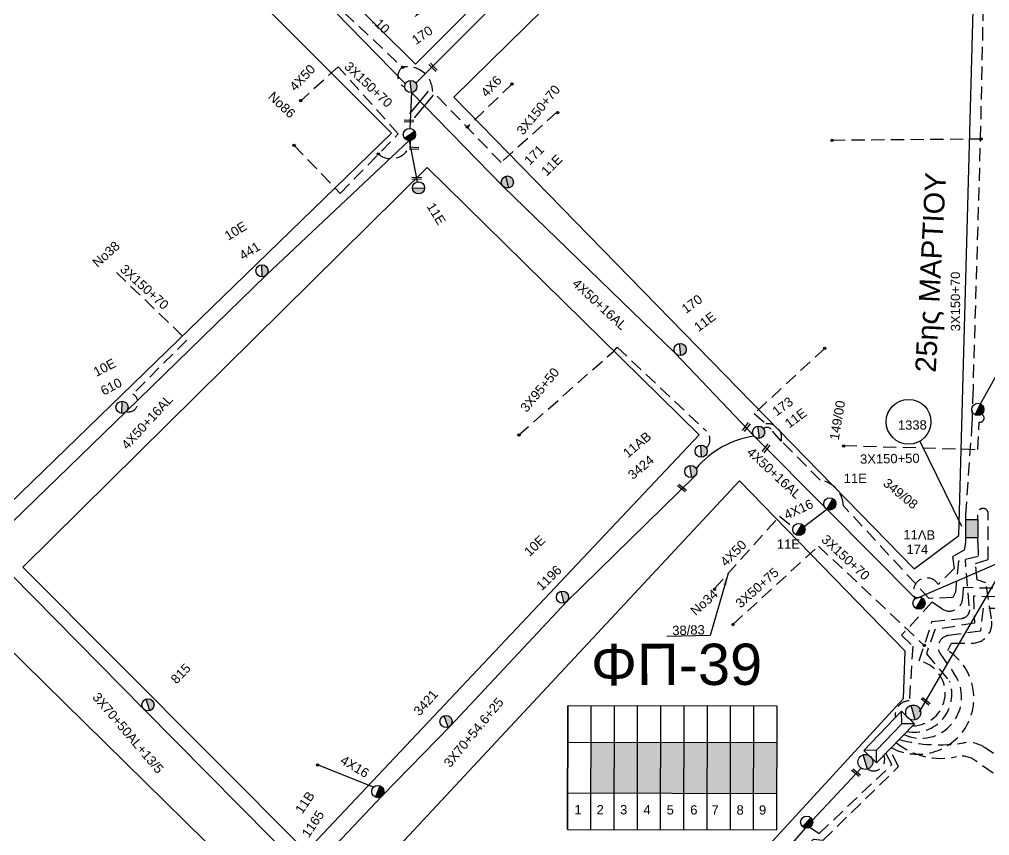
# Model space of a CAD drawing. Header units: millimetres. Extents: x 745 to 5694, y 762 to 3401.
# Drawn here: x 2646.4 to 2834.2, y 1220.2 to 1378.1 of the extents above; entities that cross this region are included whole.
import ezdxf
from ezdxf.enums import TextEntityAlignment as Align

# ---------------------------------------------------------------- set-up
doc = ezdxf.new("R2010")
doc.units = ezdxf.units.MM
doc.linetypes.add('DASHED', pattern=[19.05, 12.7, -6.35])
for name, color, linetype in [('Link Box 4 Διευθύνσεων', 7, 'Continuous'), ('Άγνωστα', 7, 'Continuous'), ('Ασφαλειοκιβώτια Χ.Τ 9 αναχωρήσεων', 7, 'Continuous'), ('Γυμνά εναέρια ΧΤ και ΦΟΠ (3Φ)   4x50+16AL', 7, 'Continuous'), ('Εναέρια παροχή ΧΤ 4x16', 7, 'SYN_LINE'), ('Επιγραφές - Σχήματα', 7, 'Continuous'), ('Μηχανική τομή', 7, 'Continuous'), ('Στύλος Ξύλινος', 7, 'Continuous'), ('Στύλος Ξύλινος @ 1', 7, 'Continuous'), ('Στύλος ΦΜ', 7, 'Continuous'), ('Στύλος ΦΜ @ 1', 7, 'Continuous'), ('Συνδέσεις', 7, 'Continuous'), ('Συνεστραμμένα ΧΤ   3x70+54.6+25 AL', 7, 'SYN_LINE'), ('Τομή', 7, 'Continuous'), ('Υποσταθμός εναέριος 2 στύλων', 7, 'Continuous'), ('Υποσταθμός πόλεως', 7, 'Continuous'), ('Υπόβαθρο ΔΕΗ', 7, 'Continuous'), ('Υπόγεια Καλώδια Δικτύου ΧΤ   .10', 7, 'DASHED'), ('Υπόγεια Καλώδια Δικτύου ΧΤ   .15', 7, 'DASHED'), ('Υπόγεια καλώδια Παροχών ΧΤ   .10 -', 7, 'DASHED'), ('Υπόγεια καλώδια Παροχών ΧΤ   4x6', 7, 'DASHED')]:
    doc.layers.add(name, color=color, linetype=linetype)
doc.styles.add('arial', font='ARIAL.TTF')
doc.styles.get("Standard").update_dxf_attribs({"font": 'ARIAL.TTF'})
doc.linetypes.add('SYN_LINE', pattern='A,0.5,-0.0001,["/\\/\\/\\/",Standard,S=0.1,R=0,X=0,Y=-0.05],-0.25', length=0.7501)
doc.dimstyles.new('ISO-25', dxfattribs={"dimtxt": 2.5, "dimasz": 2.5, "dimexe": 1.25, "dimexo": 0.625, "dimtad": 1, "dimtxsty": 'Standard', "dimcen": 2.5, "dimadec": 0, "dimazin": 0, "dimtfac": 1, "dimtmove": 0, "dimatfit": 3, "dimfxl": 1, "dimarcsym": 0})

# ---------------------------------------------------------------- blocks, each defined once
blk = doc.blocks.new('ΥΠΑΡΧΩΝ ΤΣΙΜΕΝΤΕΝΙΟΣ ΣΤΥΛΟΣ')
at = {"layer": 'Στύλος ΦΜ'}
blk.add_hatch(color=256, dxfattribs=at).paths.add_polyline_path([(-1.29, -2.28, 0.574793), (2.62, 0, 0.268822), (1.3, 2.27)])
blk.add_line((-1.29, -2.28), (1.3, 2.27), dxfattribs=at)
blk.add_circle((0, 0), 2.62, dxfattribs=at)
at = {"layer": 'Στύλος ΦΜ', "flags": 4}
for tag, p in [('ΑΡΙΘΜΟΣ', (-4.68, 8.05)), ('ΤΥΠΟΣ', (-4.91, 3.03))]:
    blk.add_attdef(tag, p, '', height=4, dxfattribs=at)
blk = doc.blocks.new('ΥΠΑΡΧΩΝ ΞΥΛΙΝΟΣ ΣΤΥΛΟΣ')
at = {"layer": 'Στύλος Ξύλινος'}
h = blk.add_hatch(color=7, dxfattribs=at)
h.paths.add_polyline_path([(-2.62, 0, 0.270008), (-1.29, -2.28), (1.3, 2.27, 0.576266)])
h.paths.add_polyline_path([(-1.29, -2.28, 0.574793), (2.62, 0, 0.268822), (1.3, 2.27)])
at = {"layer": 'Στύλος Ξύλινος', "color": 7}
blk.add_line((-1.29, -2.28), (1.3, 2.27), dxfattribs=at)
blk.add_circle((0, 0), 2.62, dxfattribs=at)
at = {"layer": 'Στύλος Ξύλινος', "flags": 4}
for tag, p in [('ΑΡΙΘΜΟΣ', (-4.91, 8.6)), ('ΤΥΠΟΣ', (-4.85, 3.39))]:
    blk.add_attdef(tag, p, '', height=4, dxfattribs=at)
blk = doc.blocks.new('LINK BOX 4 ΑΝΑΧΩΡΗΣΕΩΝ')
at = {"layer": 'Link Box 4 Διευθύνσεων', "ltscale": 40}
blk.add_hatch(color=256, dxfattribs=at).paths.add_polyline_path([(-3.54, 0), (-3.54, -4.67), (3.54, -4.67), (3.54, 0)])
for p, q in [((-3.54, 0), (-5.33, 0)), ((5.33, 0), (3.54, 0)), ((-3.54, -4.67), (-5.33, -4.67)), ((5.33, -4.67), (3.54, -4.67))]:
    blk.add_line(p, q, dxfattribs=at)
blk.add_lwpolyline([(-3.54, -4.67), (-3.54, 0), (3.54, 0), (3.54, -4.67)], close=True, dxfattribs=at)
blk = doc.blocks.new('ΑΣΦΑΛΕΙΟΚΙΒΩΤΙΟ ΥΠΟΣΤΑΘΜΟΥ 9 ΑΝΑΧΩΡΗΣΕΩΝ')
at = {"layer": 'Ασφαλειοκιβώτια Χ.Τ 9 αναχωρήσεων', "ltscale": 40}
for p, q in [((-23.8, 40.36), (24.02, 40.36)), ((-9.72, 40.36), (-9.72, -40.64)), ((9.94, 40.36), (9.94, -40.64)), ((-23.8, 31.36), (24.02, 31.36)), ((-23.8, 22.36), (24.02, 22.36)), ((-23.8, 13.36), (24.02, 13.36)), ((-23.8, 4.36), (24.02, 4.36)), ((-23.8, -4.64), (24.02, -4.64)), ((-23.8, -13.64), (24.02, -13.64)), ((-23.8, -22.64), (24.02, -22.64)), ((-23.8, -31.64), (24.02, -31.64))]:
    blk.add_line(p, q, dxfattribs=at)
at = {"layer": 'Ασφαλειοκιβώτια Χ.Τ 9 αναχωρήσεων'}
blk.add_lwpolyline([(-23.8, -40.64), (24.02, -40.64), (24.02, 40.36), (-23.8, 40.36)], close=True, dxfattribs=at)
for s, p in [('1', (-17.96, 37.74)), ('2', (-17.96, 29.17)), ('3', (-17.96, 20.09)), ('4', (-17.96, 11.07)), ('5', (-17.96, 2.06)), ('6', (-17.96, -7.08)), ('7', (-17.96, -15.32)), ('8', (-17.96, -25)), ('9', (-17.96, -33.7))]:
    blk.add_text(s, height=3.6, rotation=270, dxfattribs=at).set_placement(p)
at = {"layer": 'Ασφαλειοκιβώτια Χ.Τ 9 αναχωρήσεων', "ltscale": 40}
for tag, height, p in [('ΟΝΟΜΑ', 5, (-0.16, 44.31)), ('ΚΕΙΜΕΝΟ 1', 2, (17.06, 35.59)), ('ΚΕΙΜΕΝΟ 2', 2, (17.06, 26.88)), ('ΚΕΙΜΕΝΟ 3', 2, (17.06, 17.69)), ('ΚΕΙΜΕΝΟ 4', 2, (17.06, 8.71)), ('ΚΕΙΜΕΝΟ 5', 2, (17.06, -0.13)), ('ΚΕΙΜΕΝΟ 6', 2, (17.06, -9.05)), ('ΚΕΙΜΕΝΟ 7', 2, (17.06, -18.13)), ('ΚΕΙΜΕΝΟ 8', 2, (17.06, -26.85)), ('ΚΕΙΜΕΝΟ 9', 2, (17.06, -35.99)), ('ΣΧ', 2, (-0.1, -42.64))]:
    blk.add_attdef(tag, text='', height=height, dxfattribs=at).set_placement(p, align=Align.MIDDLE_CENTER)
blk = doc.blocks.new('ΥΠΟΣΤΑΘΜΟΣ ΕΝΑΕΡΙΟΣ ΕΠΙ 2 ΣΤΥΛΩΝ')
at = {"layer": 'Υποσταθμός εναέριος 2 στύλων', "linetype": 'Continuous'}
for points in [[(-11.97, -2.11, 0.574793), (-8.45, -0.07, 0.268822), (-9.64, 1.98)], [(9.68, -2.15, 0.574793), (13.19, -0.1, 0.268822), (12.01, 1.95)]]:
    blk.add_hatch(color=256, dxfattribs=at).paths.add_polyline_path(points)
for p, q in [((-11.97, -2.11), (-9.64, 1.98)), ((9.68, -2.15), (12.01, 1.95))]:
    blk.add_line(p, q, dxfattribs=at)
for centre in [(-10.81, -0.07), (10.84, -0.1)]:
    blk.add_circle(centre, 2.36, dxfattribs=at)
at = {"layer": 'Υποσταθμός πόλεως', "linetype": 'Continuous', "ltscale": 40}
blk.add_lwpolyline([(-8.57, 2.82), (8.57, 2.82), (8.57, -2.82), (-8.57, -2.82)], close=True, dxfattribs=at)
for points in [[(-5.75, 0), (-8.57, 2.82)], [(-8.57, -2.82), (-5.75, 0)], [(-5.75, 0), (5.75, 0)], [(5.75, 0), (8.57, 2.82)], [(8.57, -2.82), (5.75, 0)]]:
    blk.add_lwpolyline(points, dxfattribs=at)
at = {"layer": 'Υποσταθμός εναέριος 2 στύλων', "ltscale": 40, "flags": 1}
for tag, p in [('ΜΕΤΑΣΧΗΜΑΤΙΣΜΟΣ', (14.09, 2.51)), ('ΙΣΧΥΣ', (14.07, -0.28)), ('ΑΡΙΘΜΟΣ', (14.19, -3))]:
    blk.add_attdef(tag, p, '', height=1.8, dxfattribs=at)
blk = doc.blocks.new('_ΣΥΝΔΕΣΗ')
at = {"layer": 'Συνδέσεις', "linetype": 'SYN_LINE', "ltscale": 40}
blk.add_hatch(color=256, dxfattribs=at).paths.add_polyline_path([(0.5, -0.01, 1), (-0.5, -0.01, 1)])
at = {"layer": 'Συνδέσεις'}
blk.add_circle((0, -0.01), 0.5, dxfattribs=at)
blk = doc.blocks.new('ΜΗΧΑΝΙΚΗ ΤΟΜΗ')
at = {"layer": 'Μηχανική τομή', "ltscale": 40}
for p, q in [((-1.89, 0.78), (1.89, 0.78)), ((1.89, 0), (-1.89, 0))]:
    blk.add_line(p, q, dxfattribs=at)
blk = doc.blocks.new('ΤΟΜΗ')
at = {"layer": 'Τομή', "ltscale": 40}
for p, q in [((-5.68, 0), (5.68, 0)), ((5.68, -2.33), (-5.68, -2.33))]:
    blk.add_line(p, q, dxfattribs=at)

msp = doc.modelspace()

# ---------------------------------------------------------------- hatches: boundary and pattern name
at = {"layer": 'Άγνωστα', "ltscale": 0.2}
for color, points in [(1, [(2757.07, 1238.22), (2757.05, 1228.4), (2761.55, 1228.39), (2761.57, 1238.21)]), (173, [(2761.57, 1238.21), (2761.55, 1228.39), (2766.05, 1228.38), (2766.07, 1238.21)]), (2, [(2766.07, 1238.21), (2766.05, 1228.38), (2770.55, 1228.37), (2770.57, 1238.2)]), (85, [(2770.57, 1238.2), (2770.55, 1228.37), (2775.05, 1228.36), (2775.07, 1238.19)]), (30, [(2775.07, 1238.19), (2775.05, 1228.36), (2779.55, 1228.35), (2779.57, 1238.18)]), (151, [(2779.57, 1238.18), (2779.55, 1228.35), (2784.05, 1228.34), (2784.07, 1238.17)]), (27, [(2784.07, 1238.17), (2784.05, 1228.34), (2788.55, 1228.33), (2788.57, 1238.16)]), (6, [(2788.57, 1238.16), (2788.55, 1228.33), (2793.05, 1228.32), (2793.07, 1238.15)])]:
    msp.add_hatch(color=color, dxfattribs=at).paths.add_polyline_path(points)

# ---------------------------------------------------------------- linework, layer by layer
at = {"layer": 'Άγνωστα', "color": 1}
msp.add_line((2721.12, 1365.62), (2693.78, 1393.73), dxfattribs=at)
at = {"layer": 'Άγνωστα', "color": 6, "linetype": 'DASHED', "ltscale": 0.2}
for points in [[(2829.59, 1282.23), (2830.85, 1299.88, 0.001914), (2830.99, 1304.96), (2832.46, 1354.99), (2834.18, 1435.18), (2825.43, 1442.16), (2826.09, 1447.33)], [(2815.17, 1237.17, 0.960225), (2826.14, 1255.96), (2826.85, 1257.38), (2830.92, 1257.39, 0.471958), (2834.54, 1262.1), (2833.47, 1269.08), (2831.77, 1269.63), (2831.49, 1272.84), (2833.95, 1273.59), (2833.93, 1282.31, 1.210041), (2831.93, 1282.22, 0.778171)]]:
    msp.add_lwpolyline(points, format="xyb", dxfattribs=at)
at = {"layer": 'Άγνωστα', "color": 1, "linetype": 'DASHED', "ltscale": 0.2}
for points in [[(2708.14, 1368.93), (2700.89, 1362.37)], [(2719.75, 1355.94), (2708.14, 1368.93)], [(2750.47, 1360.16), (2739.64, 1350.42)], [(2699.57, 1353.75), (2708.51, 1344.44), (2719.75, 1355.94)], [(2799.44, 1221.77), (2801.2, 1220.53), (2815.3, 1233.93), (2814.13, 1236.11)]]:
    msp.add_lwpolyline(points, dxfattribs=at)
for points in [[(2739.64, 1350.42), (2726.42, 1364.14, 0.470197), (2720.55, 1368.85, -6.741181)], [(2665.2, 1329.15), (2678.84, 1316.03), (2668.38, 1305.62, -0.882469), (2667.12, 1302.21, 3.004327)]]:
    msp.add_lwpolyline(points, format="xyb", dxfattribs=at)
at = {"layer": 'Άγνωστα', "color": 1}
for points in [[(2722.29, 1363.93), (2721.96, 1357)], [(2721.88, 1354.64), (2723.44, 1346.66)], [(2799.93, 1223.11), (2809.32, 1233.23)], [(2681.7, 1085.8), (2707.2, 1117.58), (2726.37, 1140.49), (2748.57, 1165.12), (2776.42, 1196.13), (2798.54, 1221.61)]]:
    msp.add_lwpolyline(points, dxfattribs=at)
at = {"layer": 'Άγνωστα', "color": 6, "linetype": 'DASHED', "ltscale": 0.2}
for points in [[(2803.68, 1354.76), (2832.46, 1354.99)], [(2780.92, 1267.91), (2793.55, 1281.94), (2796.2, 1279.81)], [(2829.57, 1276.9), (2829.28, 1275.41), (2827.05, 1274.18), (2827.33, 1271.85), (2824.27, 1268.73)]]:
    msp.add_lwpolyline(points, dxfattribs=at)
at = {"layer": 'Άγνωστα', "color": 30}
msp.add_lwpolyline([(2820.61, 1244.12), (2837.1, 1272.33), (2837.12, 1274.68), (2840.49, 1353.57)], dxfattribs=at)
at = {"layer": 'Άγνωστα', "color": 2, "linetype": 'DASHED', "ltscale": 0.2}
for points in [[(2743.05, 1297.67), (2761.5, 1313.92), (2762.11, 1314.65)], [(2784.52, 1261), (2801.07, 1276.19)], [(2801.07, 1276.19), (2821.56, 1256.96)], [(2831.9, 1276.89), (2832, 1274.19), (2828.18, 1273.27)], [(2828.18, 1273.27), (2827.6, 1267.26), (2827.07, 1266.24), (2822.49, 1266.05)]]:
    msp.add_lwpolyline(points, dxfattribs=at)
for points in [[(2762.11, 1314.65), (2779.38, 1298.39, -0.432533), (2779.37, 1295.17, -1.224032)], [(2802.29, 1314.44), (2788.64, 1301.84), (2790.9, 1299.84, -0.531433), (2793.87, 1296.51, 76.532262)], [(2822.49, 1266.05), (2805.94, 1283.95, 0.349658), (2801.43, 1288.96), (2793.87, 1296.51), (2791.93, 1298.77, 0.403394), (2790.45, 1298.91)], [(2819.26, 1241.4, 0.898483), (2820.6, 1253.96), (2823.04, 1261.56), (2828.74, 1262.17, 0.482288), (2830.28, 1264.6), (2829.51, 1273.59)]]:
    msp.add_lwpolyline(points, format="xyb", dxfattribs=at)
at = {"layer": 'Άγνωστα', "color": 7, "linetype": 'DASHED', "ltscale": 0.2}
msp.add_lwpolyline([(2805.99, 1295.64), (2831.91, 1294.88)], dxfattribs=at)
at = {"layer": 'Άγνωστα', "color": 2, "linetype": 'SYN_LINE', "ltscale": 20}
msp.add_lwpolyline([(2703.2, 1213.63), (2716.65, 1227.86), (2729.84, 1241.4), (2752.37, 1265.46), (2777.14, 1289.71), (2777.31, 1289.88)], dxfattribs=at)
at = {"layer": 'Άγνωστα', "color": 6}
msp.add_lwpolyline([(2701.42, 1213.43), (2670.5, 1244.61), (2640.49, 1274.98)], dxfattribs=at)
at = {"layer": 'Άγνωστα', "color": 30, "linetype": 'DASHED', "ltscale": 0.2}
for points in [[(2838.62, 1267.91), (2829.11, 1268.15), (2828.98, 1266.02, -0.566182), (2825.07, 1263.98), (2823.05, 1265.32), (2817.16, 1258.92)], [(2817.16, 1258.92), (2819.34, 1256.83), (2818.65, 1246.24, 0.452189), (2815.95, 1242.96, 0.452189)]]:
    msp.add_lwpolyline(points, format="xyb", dxfattribs=at)
at = {"layer": 'Άγνωστα', "color": 85, "linetype": 'DASHED', "ltscale": 0.2}
msp.add_lwpolyline([(2839.03, 1266.29), (2831.07, 1266.5), (2831.26, 1261.28), (2823.6, 1260), (2821.97, 1255.33), (2826.47, 1250.01, -0.580533), (2818.18, 1240.28, -2.148677)], format="xyb", dxfattribs=at)
at = {"layer": 'Άγνωστα', "color": 27, "linetype": 'DASHED', "ltscale": 0.2}
msp.add_lwpolyline([(2840.4, 1264.1), (2832.93, 1264.14), (2832.46, 1259.72), (2826.25, 1258.89, 0.535443), (2824.56, 1255.46), (2827.36, 1251.46, -0.761524), (2817.6, 1239.69, -0.08536)], format="xyb", dxfattribs=at)
at = {"layer": 'Άγνωστα', "color": 151, "linetype": 'DASHED', "ltscale": 0.2}
msp.add_lwpolyline([(2750.41, 1165.75, 0.673966), (2753.6, 1167.87), (2778.54, 1195.27), (2800.1, 1219.47), (2801.98, 1219.26), (2816.58, 1233.52), (2814.88, 1236.87)], format="xyb", dxfattribs=at)
at = {"layer": 'Άγνωστα', "color": 1, "linetype": 'DASHED', "ltscale": 0.2}
msp.add_arc((2718.37, 1354.99), 3.83, 227.6639, 359.083, dxfattribs=at)
at = {"layer": 'Άγνωστα', "color": 2, "linetype": 'SYN_LINE', "ltscale": 10}
msp.add_arc((2791.11, 1279.71), 17.89, 97.9698, 140.0058, dxfattribs=at)
at = {"layer": 'Άγνωστα', "color": 6, "linetype": 'DASHED', "ltscale": 0.2}
msp.add_arc((2822.04, 1267.45), 2.57, 29.8863, 214.7265, dxfattribs=at)
at = {"layer": 'Γυμνά εναέρια ΧΤ και ΦΟΠ (3Φ)   4x50+16AL', "color": 6}
msp.add_lwpolyline([(2836.06, 1272.97), (2819.93, 1265.99), (2802.69, 1283.31), (2788.67, 1297.38), (2773.35, 1313.54), (2740.04, 1345.79), (2722.29, 1363.93)], dxfattribs=at)
at = {"layer": 'Γυμνά εναέρια ΧΤ και ΦΟΠ (3Φ)   4x50+16AL', "color": 1}
msp.add_lwpolyline([(2640.57, 1276.57), (2667.11, 1302.2), (2694.21, 1328.62), (2721.88, 1354.64)], dxfattribs=at)
at = {"layer": 'Εναέρια παροχή ΧΤ 4x16', "color": 6, "ltscale": 20}
msp.add_lwpolyline([(2798.3, 1280), (2802.69, 1283.31)], dxfattribs=at)
at = {"layer": 'Εναέρια παροχή ΧΤ 4x16', "color": 2, "ltscale": 15}
msp.add_lwpolyline([(2714.99, 1229.53), (2704.12, 1233.84)], dxfattribs=at)
at = {"layer": 'Επιγραφές - Σχήματα', "color": 7, "linetype": 'SYN_LINE', "ltscale": 10}
msp.add_line((2832.44, 1303.7), (2836.71, 1311.33), dxfattribs=at)
at = {"layer": 'Επιγραφές - Σχήματα', "color": 7, "linetype": 'DASHED', "ltscale": 0.2}
msp.add_line((2831.91, 1294.88), (2832.2, 1300.16), dxfattribs=at)
at = {"layer": 'Επιγραφές - Σχήματα', "ltscale": 0.2}
msp.add_line((2820.68, 1296.46), (2828.77, 1280.03), dxfattribs=at)
msp.add_circle((2818.52, 1300.23), 4.33, dxfattribs=at)
at = {"layer": 'Επιγραφές - Σχήματα', "color": 7, "linetype": 'DASHED', "ltscale": 0.2}
msp.add_arc((2832.35, 1300.94), 0.793, 258.771, 69.8591, dxfattribs=at)
at = {"layer": 'Συνεστραμμένα ΧΤ   3x70+54.6+25 AL', "color": 27, "ltscale": 20}
msp.add_lwpolyline([(2723.15, 1365.78), (2750.23, 1392.96), (2773.34, 1416.1), (2797.48, 1439.96), (2817.15, 1461.26)], dxfattribs=at)
at = {"layer": 'Υπόβαθρο ΔΕΗ'}
for points in [[(2762.18, 1504.5), (2673.53, 1418.6), (2723.11, 1369.46), (2810.21, 1456.41), (2762.18, 1504.5)], [(2832.43, 1431.95), (2817.38, 1448.39), (2730.49, 1363.04), (2819.6, 1271.79), (2828.25, 1278.25), (2832.43, 1431.95)], [(2670.39, 1404.25), (2592.21, 1327.25), (2640.13, 1280.14), (2718.43, 1356.07), (2670.39, 1404.25)], [(2725.34, 1349.45), (2647.06, 1272.13), (2701.93, 1217.06), (2777.99, 1297.7), (2725.34, 1349.45)], [(2785.8, 1288.82), (2711.24, 1208.83), (2748.99, 1172.01), (2817.51, 1246.7), (2817.85, 1255.87), (2785.8, 1288.82)]]:
    msp.add_lwpolyline(points, dxfattribs=at)
msp.add_lwpolyline([(2639.49, 1261.17), (2694.18, 1207.44, -0.000497), (2629.52, 1127.14), (2571.67, 1172.52), (2639.49, 1261.17)], format="xyb", dxfattribs=at)
at = {"layer": 'Υπόβαθρο ΔΕΗ', "color": 1, "linetype": 'DASHED', "ltscale": 0.2}
msp.add_arc((2811.73, 1234.85), 2.17, 237.3729, 22.6375, dxfattribs=at)
at = {"layer": 'Υπόγεια Καλώδια Δικτύου ΧΤ   .10', "color": 173, "linetype": 'DASHED', "ltscale": 0.2}
msp.add_lwpolyline([(2850.56, 1221.38), (2831.27, 1234.76, 0.210394), (2827.78, 1235.44, -0.229352), (2816.11, 1238.15, 52.354206)], format="xyb", dxfattribs=at)
at = {"layer": 'Υπόγεια Καλώδια Δικτύου ΧΤ   .15', "color": 85, "linetype": 'DASHED', "ltscale": 0.2}
msp.add_lwpolyline([(2851.6, 1231.73), (2847.45, 1227.31), (2833.35, 1237.14, 0.194887), (2829.15, 1238.1, -0.106776), (2816.69, 1238.74, -9.023972)], format="xyb", dxfattribs=at)
at = {"layer": 'Υπόγεια καλώδια Παροχών ΧΤ   .10 -', "color": 1, "ltscale": 0.2}
msp.add_lwpolyline([(2721.92, 1390.11), (2709.32, 1379.4), (2720.55, 1368.85, 0.560873), (2721.01, 1364.97, -6.890088)], format="xyb", dxfattribs=at)
at = {"layer": 'Υπόγεια καλώδια Παροχών ΧΤ   4x6', "color": 1, "ltscale": 0.2}
msp.add_lwpolyline([(2741.82, 1365.64), (2733.08, 1357.22)], dxfattribs=at)

# ---------------------------------------------------------------- block references
at = {"layer": 'Link Box 4 Διευθύνσεων', "xscale": 0.4999999999996748, "yscale": 0.4999999999996748, "zscale": 0.4999999999996748, "rotation": 269.7595019290492}
msp.add_blockref('LINK BOX 4 ΑΝΑΧΩΡΗΣΕΩΝ', (2831.92, 1279.55), dxfattribs=at)
at = {"layer": 'Ασφαλειοκιβώτια Χ.Τ 9 αναχωρήσεων', "xscale": 0.4999999999999581, "yscale": 0.4999999999999581, "zscale": 0.4999999999999581, "rotation": 89.88257019539938}
msp.add_blockref('ΑΣΦΑΛΕΙΟΚΙΒΩΤΙΟ ΥΠΟΣΤΑΘΜΟΥ 9 ΑΝΑΧΩΡΗΣΕΩΝ', (2772.74, 1233.22), dxfattribs=at)
at = {"layer": 'Μηχανική τομή'}
for p, xscale, yscale, zscale, rotation in [((2726.35, 1368.7), 0.4999999999999243, 0.4999999999999243, 0.4999999999999243, 314.1180956207285), ((2721.81, 1358.27), 0.4999999999998274, 0.4999999999998274, 0.4999999999998274, 357.944242610427), ((2722.79, 1352.99), 0.4999999999998274, 0.4999999999998274, 0.4999999999998274, 357.944242610427), ((2723.33, 1347.13), 0.4999999999998274, 0.4999999999998274, 0.4999999999998274, 357.944242610427), ((2786.98, 1299.32), 0.4999999999998351, 0.4999999999998351, 0.4999999999998351, 232.2494492532797), ((2790.75, 1295.22), 0.4999999999998351, 0.4999999999998351, 0.4999999999998351, 232.2494492532797), ((2774.8, 1287.57), 0.4999999999999194, 0.4999999999999194, 0.4999999999999194, 141.6573211582907), ((2821.96, 1246.31), 0.4999999999999193, 0.4999999999999193, 0.4999999999999193, 141.6573211582907), ((2808.45, 1232.5), 0.4999999999999193, 0.4999999999999193, 0.4999999999999193, 141.6573211582907)]:
    msp.add_blockref('ΜΗΧΑΝΙΚΗ ΤΟΜΗ', p, dxfattribs=dict(at, xscale=xscale, yscale=yscale, zscale=zscale, rotation=rotation))
at = {"layer": 'Στύλος Ξύλινος @ 1', "ltscale": 40}
ref = msp.add_blockref('ΥΠΑΡΧΩΝ ΞΥΛΙΝΟΣ ΣΤΥΛΟΣ', (2740.87, 1346.63), dxfattribs=dict(at, xscale=0.4499999999996314, yscale=0.4499999999996314, zscale=0.4499999999996314, rotation=44.93154196763315))
ref.add_attrib('ΤΥΠΟΣ', '171', (2745.2, 1349.76), dxfattribs={"layer": 'Στύλος Ξύλινος', "height": 1.8, "rotation": 44.9315, "flags": 4})
ref.add_attrib('ΑΡΙΘΜΟΣ', '11E', (2748.5, 1347.68), dxfattribs={"layer": 'Στύλος Ξύλινος', "height": 1.8, "rotation": 44.9315, "flags": 4})
at = {"layer": 'Στύλος ΦΜ @ 1', "ltscale": 40}
ref = msp.add_blockref('ΥΠΑΡΧΩΝ ΤΣΙΜΕΝΤΕΝΙΟΣ ΣΤΥΛΟΣ', (2722.18, 1365.11), dxfattribs=dict(at, xscale=0.4499999999998661, yscale=0.4499999999998661, zscale=0.4499999999998661, rotation=34.63139329139774))
ref.add_attrib('ΤΥΠΟΣ', '11AB', (2722.84, 1378.45), dxfattribs={"layer": 'Στύλος ΦΜ', "height": 1.8, "rotation": 34.6314, "flags": 4})
ref.add_attrib('ΑΡΙΘΜΟΣ', '170', (2723.17, 1373.13), dxfattribs={"layer": 'Στύλος ΦΜ', "height": 1.8, "rotation": 34.6314, "flags": 4})
for p, xscale, yscale, zscale, rotation in [((2721.91, 1355.82), 0.4499999999995937, 0.4499999999995937, 0.4499999999995937, 334.3910515146051), ((2831.93, 1302.63), 0.4499999999996012, 0.4499999999996012, 0.4499999999996012, 4.118832930253271), ((2778.37, 1294.55), 0.4499999999998415, 0.4499999999998415, 0.4499999999998415, 31.66629787518975), ((2715.8, 1228.67), 0.4499999999995735, 0.4499999999995735, 0.4499999999995735, 7.556625917625302), ((2798.8, 1222.76), 0.4499999999996779, 0.4499999999996779, 0.4499999999996779, 346.8465568456768)]:
    msp.add_blockref('ΥΠΑΡΧΩΝ ΤΣΙΜΕΝΤΕΝΙΟΣ ΣΤΥΛΟΣ', p, dxfattribs=dict(at, xscale=xscale, yscale=yscale, zscale=zscale, rotation=rotation))
ref = msp.add_blockref('ΥΠΑΡΧΩΝ ΤΣΙΜΕΝΤΕΝΙΟΣ ΣΤΥΛΟΣ', (2723.67, 1345.5), dxfattribs=dict(at, xscale=0.449999999999632, yscale=0.449999999999632, zscale=0.449999999999632, rotation=301.4002666733862))
ref.add_attrib('ΤΥΠΟΣ', '11E', (2725.17, 1341.94), dxfattribs={"layer": 'Στύλος ΦΜ', "height": 1.8, "rotation": 301.4003, "flags": 4})
ref = msp.add_blockref('ΥΠΑΡΧΩΝ ΤΣΙΜΕΝΤΕΝΙΟΣ ΣΤΥΛΟΣ', (2693.38, 1329.46), dxfattribs=dict(at, xscale=0.4499999999996795, yscale=0.4499999999996795, zscale=0.4499999999996795, rotation=31.7236012485529))
ref.add_attrib('ΤΥΠΟΣ', '10E', (2686.84, 1335.24), dxfattribs={"layer": 'Στύλος ΦΜ', "height": 1.8, "rotation": 31.7236, "flags": 4})
ref.add_attrib('ΑΡΙΘΜΟΣ', '441', (2689.69, 1331.44), dxfattribs={"layer": 'Στύλος ΦΜ', "height": 1.8, "rotation": 31.7236, "flags": 4})
ref = msp.add_blockref('ΥΠΑΡΧΩΝ ΤΣΙΜΕΝΤΕΝΙΟΣ ΣΤΥΛΟΣ', (2774.3, 1314.23), dxfattribs=dict(at, xscale=0.4500000000000228, yscale=0.4500000000000228, zscale=0.4500000000000228, rotation=36.36839382116617))
ref.add_attrib('ΤΥΠΟΣ', '170', (2775.43, 1321.07), dxfattribs={"layer": 'Στύλος ΦΜ', "height": 1.8, "rotation": 36.3684, "flags": 4})
ref.add_attrib('ΑΡΙΘΜΟΣ', '11E', (2777.83, 1317.57), dxfattribs={"layer": 'Στύλος ΦΜ', "height": 1.8, "rotation": 36.3684, "flags": 4})
ref = msp.add_blockref('ΥΠΑΡΧΩΝ ΤΣΙΜΕΝΤΕΝΙΟΣ ΣΤΥΛΟΣ', (2666.29, 1303.04), dxfattribs=dict(at, xscale=0.4499999999997204, yscale=0.4499999999997204, zscale=0.4499999999997204, rotation=27.55324351320924))
ref.add_attrib('ΤΥΠΟΣ', '10E', (2661.33, 1308.91), dxfattribs={"layer": 'Στύλος ΦΜ', "height": 1.8, "rotation": 27.5532, "flags": 4})
ref.add_attrib('ΑΡΙΘΜΟΣ', '610', (2662.75, 1305.28), dxfattribs={"layer": 'Στύλος ΦΜ', "height": 1.8, "rotation": 27.5532, "flags": 4})
ref = msp.add_blockref('ΥΠΑΡΧΩΝ ΤΣΙΜΕΝΤΕΝΙΟΣ ΣΤΥΛΟΣ', (2789.5, 1298.21), dxfattribs=dict(at, xscale=0.4500000000000228, yscale=0.4500000000000228, zscale=0.4500000000000228, rotation=36.36839382116617))
ref.add_attrib('ΤΥΠΟΣ', '173', (2792.99, 1301.25), dxfattribs={"layer": 'Στύλος ΦΜ', "height": 1.8, "rotation": 36.3684, "flags": 4})
ref.add_attrib('ΑΡΙΘΜΟΣ', '11E', (2795.41, 1298.9), dxfattribs={"layer": 'Στύλος ΦΜ', "height": 1.8, "rotation": 36.3684, "flags": 4})
ref = msp.add_blockref('ΥΠΑΡΧΩΝ ΤΣΙΜΕΝΤΕΝΙΟΣ ΣΤΥΛΟΣ', (2776.38, 1290.62), dxfattribs=dict(at, xscale=0.4499999999996223, yscale=0.4499999999996223, zscale=0.4499999999996223, rotation=39.99412640604302))
ref.add_attrib('ΤΥΠΟΣ', '11AB', (2764.19, 1293.14), dxfattribs={"layer": 'Στύλος ΦΜ', "height": 1.8, "rotation": 39.9941, "flags": 4})
ref.add_attrib('ΑΡΙΘΜΟΣ', '3424', (2765.15, 1288.94), dxfattribs={"layer": 'Στύλος ΦΜ', "height": 1.8, "rotation": 39.9941, "flags": 4})
ref = msp.add_blockref('ΥΠΑΡΧΩΝ ΤΣΙΜΕΝΤΕΝΙΟΣ ΣΤΥΛΟΣ', (2803.28, 1284.34), dxfattribs=dict(at, xscale=0.449999999999784, yscale=0.449999999999784, zscale=0.449999999999784, rotation=359.8166908067962))
ref.add_attrib('ΤΥΠΟΣ', '11E', (2805.96, 1288.42), dxfattribs={"layer": 'Στύλος ΦΜ', "height": 1.8, "rotation": 359.8167, "flags": 4})
ref = msp.add_blockref('ΥΠΑΡΧΩΝ ΤΣΙΜΕΝΤΕΝΙΟΣ ΣΤΥΛΟΣ', (2797.3, 1279.38), dxfattribs=dict(at, xscale=0.449999999999784, yscale=0.449999999999784, zscale=0.449999999999784, rotation=359.8166908067962))
ref.add_attrib('ΤΥΠΟΣ', '11E', (2793.03, 1275.68), dxfattribs={"layer": 'Στύλος ΦΜ', "height": 1.8, "rotation": 359.8167, "flags": 4})
ref = msp.add_blockref('ΥΠΑΡΧΩΝ ΤΣΙΜΕΝΤΕΝΙΟΣ ΣΤΥΛΟΣ', (2820.54, 1265.14), dxfattribs=dict(at, xscale=0.4499999999998894, yscale=0.4499999999998894, zscale=0.4499999999998894, rotation=359.2396298605829))
ref.add_attrib('ΤΥΠΟΣ', '11ΛΒ', (2817.5, 1277.5), dxfattribs={"layer": 'Στύλος ΦΜ', "height": 1.8, "rotation": 359.2396, "flags": 4})
ref.add_attrib('ΑΡΙΘΜΟΣ', '174', (2818.11, 1274.69), dxfattribs={"layer": 'Στύλος ΦΜ', "height": 1.8, "rotation": 359.2396, "flags": 4})
ref = msp.add_blockref('ΥΠΑΡΧΩΝ ΤΣΙΜΕΝΤΕΝΙΟΣ ΣΤΥΛΟΣ', (2751.55, 1266.3), dxfattribs=dict(at, xscale=0.4499999999996163, yscale=0.4499999999996163, zscale=0.4499999999996163, rotation=43.95759913864213))
ref.add_attrib('ΤΥΠΟΣ', '10E', (2745.16, 1274.04), dxfattribs={"layer": 'Στύλος ΦΜ', "height": 1.8, "rotation": 43.9576, "flags": 4})
ref.add_attrib('ΑΡΙΘΜΟΣ', '1196', (2747.52, 1267.45), dxfattribs={"layer": 'Στύλος ΦΜ', "height": 1.8, "rotation": 43.9576, "flags": 4})
ref = msp.add_blockref('ΥΠΑΡΧΩΝ ΤΣΙΜΕΝΤΕΝΙΟΣ ΣΤΥΛΟΣ', (2671.31, 1245.46), dxfattribs=dict(at, xscale=0.4499999999994467, yscale=0.4499999999994467, zscale=0.4499999999994467, rotation=46.31985912609648))
ref.add_attrib('ΤΥΠΟΣ', '815', (2676.84, 1249.37), dxfattribs={"layer": 'Στύλος ΦΜ', "height": 1.8, "rotation": 46.3199, "flags": 4})
ref = msp.add_blockref('ΥΠΑΡΧΩΝ ΤΣΙΜΕΝΤΕΝΙΟΣ ΣΤΥΛΟΣ', (2729, 1242.23), dxfattribs=dict(at, xscale=0.4499999999996837, yscale=0.4499999999996837, zscale=0.4499999999996837, rotation=48.63112753117441))
ref.add_attrib('ΤΥΠΟΣ', '3421', (2723.89, 1243.2), dxfattribs={"layer": 'Στύλος ΦΜ', "height": 1.8, "rotation": 48.6311, "flags": 4})
ref = msp.add_blockref('ΥΠΑΡΧΩΝ ΤΣΙΜΕΝΤΕΝΙΟΣ ΣΤΥΛΟΣ', (2702.4, 1212.77), dxfattribs=dict(at, xscale=0.4499999999996022, yscale=0.4499999999996022, zscale=0.4499999999996022, rotation=56.04331534269454))
ref.add_attrib('ΤΥΠΟΣ', '11B', (2701.17, 1224.21), dxfattribs={"layer": 'Στύλος ΦΜ', "height": 1.8, "rotation": 56.0433, "flags": 4})
ref.add_attrib('ΑΡΙΘΜΟΣ', '1165', (2702.42, 1219.61), dxfattribs={"layer": 'Στύλος ΦΜ', "height": 1.8, "rotation": 56.0433, "flags": 4})
at = {"layer": 'Συνδέσεις', "xscale": 0.4499999999998181, "yscale": 0.4499999999998181, "zscale": 0.4499999999998181}
for p in [(2720.58, 1368.85), (2741.78, 1365.62), (2700.89, 1362.39), (2750.6, 1360.07), (2733.13, 1357.28), (2699.58, 1353.74), (2803.73, 1354.71), (2832.51, 1354.95), (2715.89, 1352.05), (2802.3, 1314.45), (2743.12, 1297.66), (2805.97, 1295.56), (2780.96, 1267.83), (2784.52, 1261.01), (2821.56, 1256.96), (2704.15, 1233.83)]:
    msp.add_blockref('_ΣΥΝΔΕΣΗ', p, dxfattribs=at)
at = {"layer": 'Τομή', "xscale": 0.5000000000001321, "yscale": 0.5000000000001321, "zscale": 0.5000000000001321, "rotation": 230.330272558115}
msp.add_blockref('ΤΟΜΗ', (2724.67, 1361.27), dxfattribs=at)
at = {"layer": 'Υποσταθμός εναέριος 2 στύλων', "xscale": 0.6147773188290496, "yscale": 0.6147773188290496, "zscale": 0.6147773188290496, "rotation": 45.98892816984476}
msp.add_blockref('ΥΠΟΣΤΑΘΜΟΣ ΕΝΑΕΡΙΟΣ ΕΠΙ 2 ΣΤΥΛΩΝ', (2814.74, 1239.22), dxfattribs=at)

# ---------------------------------------------------------------- texts
at = {"layer": 'Άγνωστα', "char_height": 1.8, "attachment_point": 1, "style": 'arial'}
for s, insert, width, rotation in [('4X50', (2698.52, 1365.29), 69.1904, 46.7946), ('3X150+70', (2710.4, 1370.11), 69.1904, 316.8125), ('3X150+70', (2742.49, 1356.71), 69.1904, 50.4538), ('3X150+70', (2666.97, 1330.88), 69.1904, 317.7732), ('3X150+70', (2826.71, 1317.75), 70.4383, 90.159), ('3X95+50', (2743.21, 1303.08), 69.1904, 50.4538), ('3X150+50', (2809.11, 1293.91), 70.4383, 0.9292), ('4X50', (2781.89, 1273.37), 69.1904, 45.1089), ('3X150+70', (2802.73, 1278.57), 69.1904, 317.2113), ('3X50+75', (2784.82, 1265.41), 69.1904, 41.7765), ('3X70+50AL+13/5', (2661.8, 1248.05), 69.1904, 310.4675), ('3X70+54.6+25', (2728.39, 1234.33), 69.1904, 50.4538)]:
    msp.add_mtext(s, dxfattribs=dict(at, insert=insert, width=width, rotation=rotation))
at = {"layer": 'Γυμνά εναέρια ΧΤ και ΦΟΠ (3Φ)   4x50+16AL', "char_height": 1.8, "width": 69.1904, "attachment_point": 1, "style": 'arial'}
for insert, rotation in [((2754.5, 1328.1), 317.3138), ((2665.99, 1295.94), 47.3138), ((2788.27, 1295.45), 317.3138)]:
    msp.add_mtext('4X50+16AL', dxfattribs=dict(at, insert=insert, rotation=rotation))
at = {"layer": 'Εναέρια παροχή ΧΤ 4x16', "char_height": 1.8, "width": 69.1904, "attachment_point": 1, "style": 'arial'}
for insert, rotation in [((2794.18, 1282.89), 24.586), ((2709.27, 1235.78), 329.3982)]:
    msp.add_mtext('4X16', dxfattribs=dict(at, insert=insert, rotation=rotation))
at = {"layer": 'Επιγραφές - Σχήματα', "attachment_point": 1, "style": 'arial'}
for s, insert, char_height, width, rotation in [('Nο86', (2695.66, 1364.28), 1.8, 69.1904, 316.5812), ('25ης ΜΑΡΤΙΟΥ', (2819.78, 1309.89), 4, 69.1904, 87.0388), ('Nο38', (2660.35, 1331.34), 1.8, 69.1904, 41.7765), ('149/00', (2803.22, 1296.89), 1.8, 70.4383, 80.5208), ('1338', (2816.45, 1300.49), 1.8, 70.4383, 0.4486), ('349/08', (2814.57, 1289.45), 1.8, 70.4383, 320.8931), ('Nο34', (2776.1, 1263.96), 1.8, 69.1904, 41.7765), ('38/83', (2772.76, 1260.73), 1.8, 69.1904, 1.604), ('ΦΠ-39', (2757.04, 1257.25), 8, 69.1904, 0.1115)]:
    msp.add_mtext(s, dxfattribs=dict(at, insert=insert, char_height=char_height, width=width, rotation=rotation))
at = {"layer": 'Υπόγεια καλώδια Παροχών ΧΤ   .10 -', "insert": (2715.74, 1378.9), "char_height": 1.8, "width": 69.1904, "attachment_point": 1, "rotation": 316.5812, "style": 'arial'}
msp.add_mtext('.10', dxfattribs=at)
at = {"layer": 'Υπόγεια καλώδια Παροχών ΧΤ   4x6', "insert": (2735.55, 1364.14), "char_height": 1.8, "width": 69.1904, "attachment_point": 1, "rotation": 46.7946, "style": 'arial'}
msp.add_mtext('4X6', dxfattribs=at)

# ---------------------------------------------------------------- leaders
at = {"layer": 'Επιγραφές - Σχήματα', "ltscale": 0.2}
msp.add_leader([(2783.61, 1270.9), (2780.09, 1258.9), (2771.71, 1258.67)], dimstyle='ISO-25', override={"dimgap": 0.625, "dimtad": 0}, dxfattribs=at)

doc.saveas('drawing.dxf')
